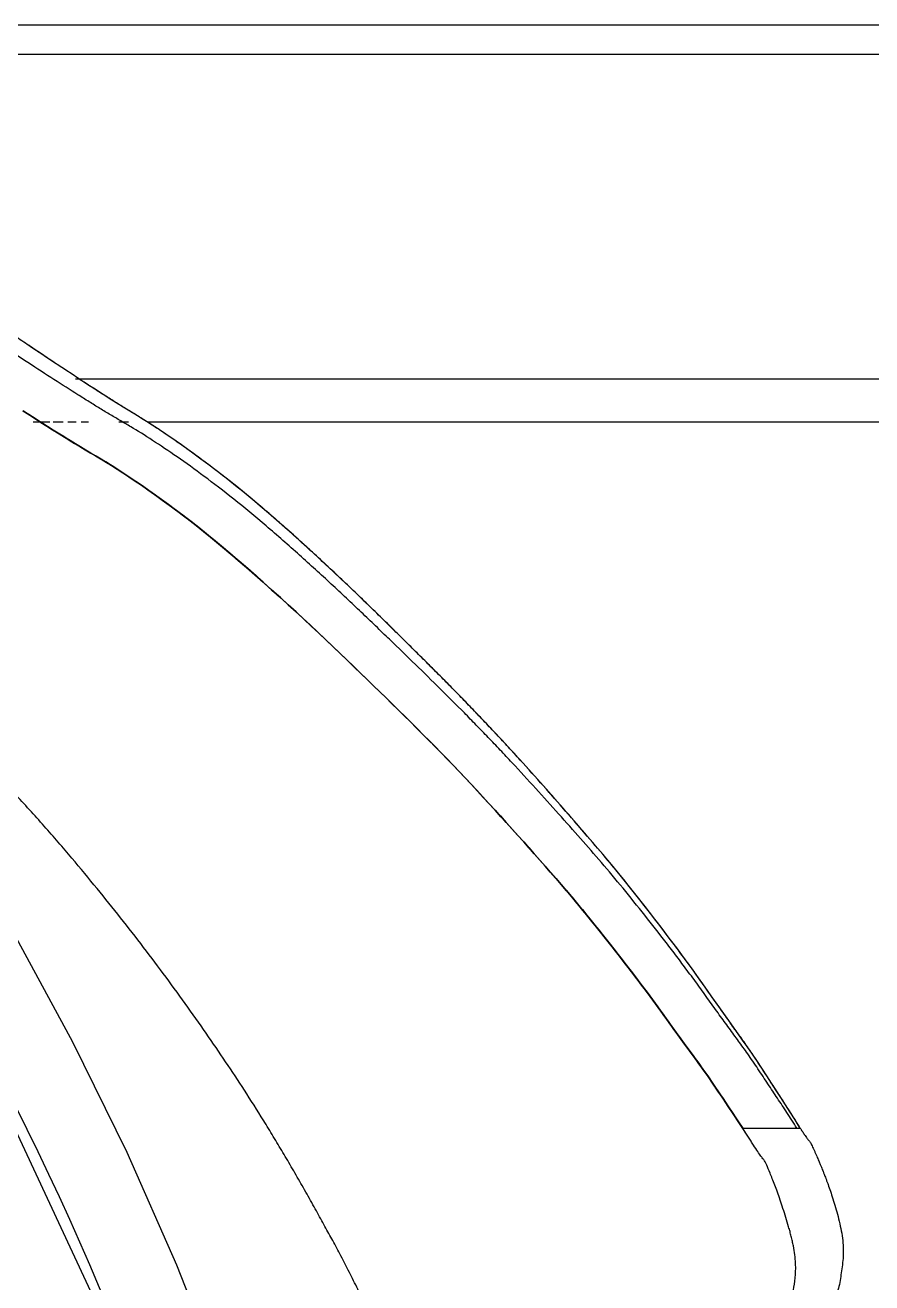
# Model space of a CAD drawing. Header units: metres. Extents: x -22.5 to 67.5, y 0 to 64.7.
# Drawn here: x 25.1251 to 25.2351, y 36.5072 to 36.6706 of the extents above; entities that cross this region are included whole.
import ezdxf

# ---------------------------------------------------------------- set-up
doc = ezdxf.new("R2010")
doc.units = ezdxf.units.M
doc.layers.add('XREF PB NEURO-ONCOLOGIA$0$EQUIPO', color=8, linetype='Continuous')

# ---------------------------------------------------------------- blocks, each defined once
blk = doc.blocks.new('*U744')
for p, q in [((-599.17, 315.54), (-1247.57, 315.54)), ((-599.17, 311.72), (-1234.78, 311.72)), ((-1151.04, 273.51), (-1151.94, 274.11)), ((-1150.16, 272.92), (-1151.04, 273.51)), ((-1149.3, 272.34), (-1150.16, 272.92)), ((-1148.46, 271.78), (-1149.3, 272.34)), ((-1147.64, 271.24), (-1148.46, 271.78)), ((-1146.84, 270.7), (-1147.64, 271.24)), ((-1146.05, 270.18), (-1146.84, 270.7)), ((-1145.28, 269.68), (-1146.05, 270.18)), ((-1144.53, 269.18), (-1145.28, 269.68)), ((-1145.61, 269.58), (-599.17, 269.58)), ((-1143.79, 268.7), (-1144.53, 269.18)), ((-1143.06, 268.23), (-1143.79, 268.7)), ((-1142.35, 267.77), (-1143.06, 268.23)), ((-1141.65, 267.32), (-1142.35, 267.77)), ((-1140.96, 266.88), (-1141.65, 267.32)), ((-1140.28, 266.46), (-1140.96, 266.88)), ((-1139.62, 266.05), (-1140.28, 266.46)), ((-1151.65, 264.94), (-1152.46, 265.45)), ((-1152.46, 265.45), (-1151.65, 264.94)), ((-1151.54, 264.86), (-1152.34, 265.38)), ((-1152.34, 265.38), (-1151.54, 264.86)), ((-1150.86, 264.43), (-1151.65, 264.94)), ((-1151.65, 264.94), (-1150.86, 264.43)), ((-1150.75, 264.36), (-1151.54, 264.86)), ((-1151.54, 264.86), (-1150.75, 264.36)), ((-1138.96, 265.64), (-1139.62, 266.05)), ((-1138.32, 265.25), (-1138.96, 265.64)), ((-1137.68, 264.86), (-1138.32, 265.25)), ((-1137.03, 264.46), (-1137.68, 264.86)), ((-1151.08, 264), (-1148.94, 264)), ((-1150.09, 263.94), (-1150.86, 264.43)), ((-1150.86, 264.43), (-1150.09, 263.94)), ((-1149.98, 263.87), (-1150.75, 264.36)), ((-1150.75, 264.36), (-1149.98, 263.87)), ((-1149.33, 263.45), (-1150.09, 263.94)), ((-1150.09, 263.94), (-1149.33, 263.45)), ((-1149.22, 263.39), (-1149.98, 263.87)), ((-1149.98, 263.87), (-1149.22, 263.39)), ((-1148.58, 262.98), (-1149.33, 263.45)), ((-1149.33, 263.45), (-1148.58, 262.98)), ((-1148.48, 262.92), (-1149.22, 263.39)), ((-1149.22, 263.39), (-1148.48, 262.92)), ((-1148.48, 264), (-1147.19, 264)), ((-1146.6, 264), (-1145.53, 264)), ((-1144.86, 264), (-1143.92, 264)), ((-1139.96, 264), (-1138.7, 264)), ((-1136.36, 264.04), (-1137.03, 264.46)), ((-1135.66, 263.59), (-1136.36, 264.04)), ((-1136.3, 264), (-599.17, 264)), ((-1134.94, 263.12), (-1135.66, 263.59)), ((-1134.19, 262.63), (-1134.94, 263.12)), ((-1147.84, 262.52), (-1148.58, 262.98)), ((-1148.58, 262.98), (-1147.84, 262.52)), ((-1147.74, 262.46), (-1148.48, 262.92)), ((-1148.48, 262.92), (-1147.74, 262.46)), ((-1147.12, 262.08), (-1147.84, 262.52)), ((-1147.84, 262.52), (-1147.12, 262.08)), ((-1147.02, 262.01), (-1147.74, 262.46)), ((-1147.74, 262.46), (-1147.02, 262.01)), ((-1146.41, 261.64), (-1147.12, 262.08)), ((-1147.12, 262.08), (-1146.41, 261.64)), ((-1146.31, 261.58), (-1147.02, 262.01)), ((-1147.02, 262.01), (-1146.31, 261.58)), ((-1145.71, 261.21), (-1146.41, 261.64)), ((-1146.41, 261.64), (-1145.71, 261.21)), ((-1145.62, 261.15), (-1146.31, 261.58)), ((-1146.31, 261.58), (-1145.62, 261.15)), ((-1133.43, 262.11), (-1134.19, 262.63)), ((-1132.65, 261.57), (-1133.43, 262.11)), ((-1131.84, 261), (-1132.65, 261.57)), ((-1145.02, 260.8), (-1145.71, 261.21)), ((-1145.71, 261.21), (-1145.02, 260.8)), ((-1144.93, 260.74), (-1145.62, 261.15)), ((-1145.62, 261.15), (-1144.93, 260.74)), ((-1144.35, 260.39), (-1145.02, 260.8)), ((-1145.02, 260.8), (-1144.35, 260.39)), ((-1144.26, 260.34), (-1144.93, 260.74)), ((-1144.93, 260.74), (-1144.26, 260.34)), ((-1143.68, 260), (-1144.35, 260.39)), ((-1144.35, 260.39), (-1143.68, 260)), ((-1143.59, 259.94), (-1144.26, 260.34)), ((-1144.26, 260.34), (-1143.59, 259.94)), ((-1143.02, 259.61), (-1143.68, 260)), ((-1143.68, 260), (-1143.02, 259.61)), ((-1142.93, 259.55), (-1143.59, 259.94)), ((-1143.59, 259.94), (-1142.93, 259.55)), ((-1131.02, 260.42), (-1131.84, 261)), ((-1130.17, 259.81), (-1131.02, 260.42)), ((-1129.31, 259.17), (-1130.17, 259.81)), ((-1142.35, 259.21), (-1143.02, 259.61)), ((-1143.02, 259.61), (-1142.35, 259.21)), ((-1142.26, 259.15), (-1142.93, 259.55)), ((-1142.93, 259.55), (-1142.26, 259.15)), ((-1141.66, 258.79), (-1142.35, 259.21)), ((-1142.35, 259.21), (-1141.66, 258.79)), ((-1141.56, 258.73), (-1142.26, 259.15)), ((-1142.26, 259.15), (-1141.56, 258.73)), ((-1140.94, 258.34), (-1141.66, 258.79)), ((-1141.66, 258.79), (-1140.94, 258.34)), ((-1140.84, 258.28), (-1141.56, 258.73)), ((-1141.56, 258.73), (-1140.84, 258.28)), ((-1140.2, 257.87), (-1140.94, 258.34)), ((-1140.94, 258.34), (-1140.2, 257.87)), ((-1140.1, 257.8), (-1140.84, 258.28)), ((-1140.84, 258.28), (-1140.1, 257.8)), ((-1128.42, 258.51), (-1129.31, 259.17)), ((-1127.52, 257.83), (-1128.42, 258.51)), ((-1139.44, 257.37), (-1140.2, 257.87)), ((-1140.2, 257.87), (-1139.44, 257.37)), ((-1139.34, 257.31), (-1140.1, 257.8)), ((-1140.1, 257.8), (-1139.34, 257.31)), ((-1138.66, 256.86), (-1139.44, 257.37)), ((-1139.44, 257.37), (-1138.66, 256.86)), ((-1138.55, 256.79), (-1139.34, 257.31)), ((-1139.34, 257.31), (-1138.55, 256.79)), ((-1137.85, 256.32), (-1138.66, 256.86)), ((-1138.66, 256.86), (-1137.85, 256.32)), ((-1137.75, 256.24), (-1138.55, 256.79)), ((-1138.55, 256.79), (-1137.75, 256.24)), ((-1126.59, 257.11), (-1127.52, 257.83)), ((-1125.64, 256.37), (-1126.59, 257.11)), ((-1137.03, 255.76), (-1137.85, 256.32)), ((-1137.85, 256.32), (-1137.03, 255.76)), ((-1136.92, 255.68), (-1137.75, 256.24)), ((-1137.75, 256.24), (-1136.92, 255.68)), ((-1136.19, 255.17), (-1137.03, 255.76)), ((-1137.03, 255.76), (-1136.19, 255.17)), ((-1136.08, 255.09), (-1136.92, 255.68)), ((-1136.92, 255.68), (-1136.08, 255.09)), ((-1135.33, 254.56), (-1136.19, 255.17)), ((-1136.19, 255.17), (-1135.33, 254.56)), ((-1135.21, 254.48), (-1136.08, 255.09)), ((-1136.08, 255.09), (-1135.21, 254.48)), ((-1124.67, 255.59), (-1125.64, 256.37)), ((-1123.67, 254.78), (-1124.67, 255.59)), ((-1134.45, 253.93), (-1135.33, 254.56)), ((-1135.33, 254.56), (-1134.45, 253.93)), ((-1134.33, 253.85), (-1135.21, 254.48)), ((-1135.21, 254.48), (-1134.33, 253.85)), ((-1133.54, 253.27), (-1134.45, 253.93)), ((-1134.45, 253.93), (-1133.54, 253.27)), ((-1133.43, 253.19), (-1134.33, 253.85)), ((-1134.33, 253.85), (-1133.43, 253.19)), ((-1132.62, 252.59), (-1133.54, 253.27)), ((-1133.54, 253.27), (-1132.62, 252.59)), ((-1122.65, 253.94), (-1123.67, 254.78)), ((-1121.61, 253.07), (-1122.65, 253.94)), ((-1132.5, 252.5), (-1133.43, 253.19)), ((-1133.43, 253.19), (-1132.5, 252.5)), ((-1131.68, 251.88), (-1132.62, 252.59)), ((-1132.62, 252.59), (-1131.68, 251.88)), ((-1131.56, 251.78), (-1132.5, 252.5)), ((-1132.5, 252.5), (-1131.56, 251.78)), ((-1130.71, 251.13), (-1131.68, 251.88)), ((-1131.68, 251.88), (-1130.71, 251.13)), ((-1130.59, 251.04), (-1131.56, 251.78)), ((-1131.56, 251.78), (-1130.59, 251.04)), ((-1120.55, 252.16), (-1121.61, 253.07)), ((-1119.48, 251.23), (-1120.55, 252.16)), ((-1129.72, 250.36), (-1130.71, 251.13)), ((-1130.71, 251.13), (-1129.72, 250.36)), ((-1129.6, 250.26), (-1130.59, 251.04)), ((-1130.59, 251.04), (-1129.6, 250.26)), ((-1128.71, 249.55), (-1129.72, 250.36)), ((-1129.72, 250.36), (-1128.71, 249.55)), ((-1128.58, 249.45), (-1129.6, 250.26)), ((-1129.6, 250.26), (-1128.58, 249.45)), ((-1118.4, 250.28), (-1119.48, 251.23)), ((-1117.31, 249.31), (-1118.4, 250.28)), ((-1127.68, 248.71), (-1128.71, 249.55)), ((-1128.71, 249.55), (-1127.68, 248.71)), ((-1127.55, 248.61), (-1128.58, 249.45)), ((-1128.58, 249.45), (-1127.55, 248.61)), ((-1126.62, 247.84), (-1127.68, 248.71)), ((-1127.68, 248.71), (-1126.62, 247.84)), ((-1126.49, 247.73), (-1127.55, 248.61)), ((-1127.55, 248.61), (-1126.49, 247.73)), ((-1116.24, 248.35), (-1117.31, 249.31)), ((-1125.55, 246.94), (-1126.62, 247.84)), ((-1126.62, 247.84), (-1125.55, 246.94)), ((-1125.42, 246.83), (-1126.49, 247.73)), ((-1126.49, 247.73), (-1125.42, 246.83)), ((-1124.47, 246.01), (-1125.55, 246.94)), ((-1125.55, 246.94), (-1124.47, 246.01)), ((-1124.33, 245.9), (-1125.42, 246.83)), ((-1125.42, 246.83), (-1124.33, 245.9)), ((-1115.19, 247.39), (-1116.24, 248.35)), ((-1114.14, 246.43), (-1115.19, 247.39)), ((-1123.38, 245.07), (-1124.47, 246.01)), ((-1124.47, 246.01), (-1123.38, 245.07)), ((-1123.24, 244.95), (-1124.33, 245.9)), ((-1124.33, 245.9), (-1123.24, 244.95)), ((-1113.11, 245.47), (-1114.14, 246.43)), ((-1112.1, 244.53), (-1113.11, 245.47)), ((-1122.3, 244.12), (-1123.38, 245.07)), ((-1123.38, 245.07), (-1122.3, 244.12)), ((-1122.16, 244), (-1123.24, 244.95)), ((-1123.24, 244.95), (-1122.16, 244)), ((-1121.23, 243.17), (-1122.3, 244.12)), ((-1122.3, 244.12), (-1121.23, 243.17)), ((-1121.1, 243.06), (-1122.16, 244)), ((-1122.16, 244), (-1121.1, 243.06)), ((-1111.1, 243.58), (-1112.1, 244.53)), ((-1110.11, 242.65), (-1111.1, 243.58)), ((-1120.17, 242.23), (-1121.23, 243.17)), ((-1121.23, 243.17), (-1120.17, 242.23)), ((-1120.04, 242.11), (-1121.1, 243.06)), ((-1121.1, 243.06), (-1120.04, 242.11)), ((-1119.13, 241.29), (-1120.17, 242.23)), ((-1120.17, 242.23), (-1119.13, 241.29)), ((-1119, 241.17), (-1120.04, 242.11)), ((-1120.04, 242.11), (-1119, 241.17)), ((-1109.13, 241.71), (-1109.88, 242.43)), ((-1118.1, 240.35), (-1119.13, 241.29)), ((-1119.13, 241.29), (-1118.1, 240.35)), ((-1117.98, 240.24), (-1119, 241.17)), ((-1119, 241.17), (-1117.98, 240.24)), ((-1117.09, 239.42), (-1118.1, 240.35)), ((-1118.1, 240.35), (-1117.09, 239.42)), ((-1116.96, 239.31), (-1117.98, 240.24)), ((-1117.98, 240.24), (-1116.96, 239.31)), ((-1108.18, 240.79), (-1109.13, 241.71)), ((-1107.23, 239.88), (-1108.18, 240.79)), ((-1116.09, 238.5), (-1117.09, 239.42)), ((-1117.09, 239.42), (-1116.09, 238.5)), ((-1115.97, 238.39), (-1116.96, 239.31)), ((-1116.96, 239.31), (-1115.97, 238.39)), ((-1106.31, 238.97), (-1107.23, 239.88)), ((-1105.39, 238.08), (-1106.31, 238.97)), ((-1115.1, 237.58), (-1116.09, 238.5)), ((-1116.09, 238.5), (-1115.1, 237.58)), ((-1114.98, 237.47), (-1115.97, 238.39)), ((-1115.97, 238.39), (-1114.98, 237.47)), ((-1114.13, 236.66), (-1115.1, 237.58)), ((-1115.1, 237.58), (-1114.13, 236.66)), ((-1114.01, 236.56), (-1114.98, 237.47)), ((-1114.98, 237.47), (-1114.01, 236.56)), ((-1104.5, 237.2), (-1105.39, 238.08)), ((-1103.62, 236.34), (-1104.5, 237.2)), ((-1113.17, 235.76), (-1114.13, 236.66)), ((-1114.13, 236.66), (-1113.17, 235.76)), ((-1113.06, 235.65), (-1114.01, 236.56)), ((-1114.01, 236.56), (-1113.06, 235.65)), ((-1112.23, 234.86), (-1113.17, 235.76)), ((-1113.17, 235.76), (-1112.23, 234.86)), ((-1112.12, 234.76), (-1113.06, 235.65)), ((-1113.06, 235.65), (-1112.12, 234.76)), ((-1102.76, 235.49), (-1103.62, 236.34)), ((-1101.92, 234.65), (-1102.76, 235.49)), ((-1111.31, 233.98), (-1112.23, 234.86)), ((-1112.23, 234.86), (-1111.31, 233.98)), ((-1111.2, 233.88), (-1112.12, 234.76)), ((-1112.12, 234.76), (-1111.2, 233.88)), ((-1110.4, 233.11), (-1111.31, 233.98)), ((-1111.31, 233.98), (-1110.4, 233.11)), ((-1110.29, 233.01), (-1111.2, 233.88)), ((-1111.2, 233.88), (-1110.29, 233.01)), ((-1101.1, 233.84), (-1101.92, 234.65)), ((-1100.29, 233.04), (-1101.1, 233.84)), ((-1109.51, 232.25), (-1110.4, 233.11)), ((-1110.4, 233.11), (-1109.51, 232.25)), ((-1109.4, 232.15), (-1110.29, 233.01)), ((-1110.29, 233.01), (-1109.4, 232.15)), ((-1108.63, 231.41), (-1109.51, 232.25)), ((-1109.51, 232.25), (-1108.63, 231.41)), ((-1108.53, 231.31), (-1109.4, 232.15)), ((-1109.4, 232.15), (-1108.53, 231.31)), ((-1099.49, 232.24), (-1100.29, 233.04)), ((-1098.7, 231.44), (-1099.49, 232.24)), ((-1107.78, 230.58), (-1108.63, 231.41)), ((-1108.63, 231.41), (-1107.78, 230.58)), ((-1107.68, 230.48), (-1108.53, 231.31)), ((-1108.53, 231.31), (-1107.68, 230.48)), ((-1106.94, 229.77), (-1107.78, 230.58)), ((-1107.78, 230.58), (-1106.94, 229.77)), ((-1106.84, 229.68), (-1107.68, 230.48)), ((-1107.68, 230.48), (-1106.84, 229.68)), ((-1097.91, 230.65), (-1098.7, 231.44)), ((-1097.13, 229.86), (-1097.91, 230.65)), ((-1106.12, 228.97), (-1106.94, 229.77)), ((-1106.94, 229.77), (-1106.12, 228.97)), ((-1106.02, 228.88), (-1106.84, 229.68)), ((-1106.84, 229.68), (-1106.02, 228.88)), ((-1105.3, 228.18), (-1106.12, 228.97)), ((-1106.12, 228.97), (-1105.3, 228.18)), ((-1105.21, 228.09), (-1106.02, 228.88)), ((-1106.02, 228.88), (-1105.21, 228.09)), ((-1096.35, 229.06), (-1097.13, 229.86)), ((-1095.57, 228.27), (-1096.35, 229.06)), ((-1104.5, 227.39), (-1105.3, 228.18)), ((-1105.3, 228.18), (-1104.5, 227.39)), ((-1104.41, 227.3), (-1105.21, 228.09)), ((-1105.21, 228.09), (-1104.41, 227.3)), ((-1103.69, 226.6), (-1104.5, 227.39)), ((-1104.5, 227.39), (-1103.69, 226.6)), ((-1103.6, 226.51), (-1104.41, 227.3)), ((-1104.41, 227.3), (-1103.6, 226.51)), ((-1094.8, 227.47), (-1095.57, 228.27)), ((-1094.03, 226.67), (-1094.8, 227.47)), ((-1102.9, 225.81), (-1103.69, 226.6)), ((-1103.69, 226.6), (-1102.9, 225.81)), ((-1102.81, 225.73), (-1103.6, 226.51)), ((-1103.6, 226.51), (-1102.81, 225.73)), ((-1102.1, 225.02), (-1102.9, 225.81)), ((-1102.9, 225.81), (-1102.1, 225.02)), ((-1102.01, 224.94), (-1102.81, 225.73)), ((-1102.81, 225.73), (-1102.01, 224.94)), ((-1093.26, 225.87), (-1094.03, 226.67)), ((-1092.49, 225.07), (-1093.26, 225.87)), ((-1101.31, 224.23), (-1102.1, 225.02)), ((-1102.1, 225.02), (-1101.31, 224.23)), ((-1101.22, 224.15), (-1102.01, 224.94)), ((-1102.01, 224.94), (-1101.22, 224.15)), ((-1100.52, 223.44), (-1101.31, 224.23)), ((-1101.31, 224.23), (-1100.52, 223.44)), ((-1100.44, 223.35), (-1101.22, 224.15)), ((-1101.22, 224.15), (-1100.44, 223.35)), ((-1091.72, 224.26), (-1092.49, 225.07)), ((-1090.96, 223.45), (-1091.72, 224.26)), ((-1099.74, 222.65), (-1100.52, 223.44)), ((-1100.52, 223.44), (-1099.74, 222.65)), ((-1099.65, 222.56), (-1100.44, 223.35)), ((-1100.44, 223.35), (-1099.65, 222.56)), ((-1098.95, 221.85), (-1099.74, 222.65)), ((-1099.74, 222.65), (-1098.95, 221.85)), ((-1098.87, 221.76), (-1099.65, 222.56)), ((-1099.65, 222.56), (-1098.87, 221.76)), ((-1090.19, 222.63), (-1090.96, 223.45)), ((-1089.43, 221.8), (-1090.19, 222.63)), ((-1098.17, 221.05), (-1098.95, 221.85)), ((-1098.95, 221.85), (-1098.17, 221.05)), ((-1098.09, 220.97), (-1098.87, 221.76)), ((-1098.87, 221.76), (-1098.09, 220.97)), ((-1097.39, 220.25), (-1098.17, 221.05)), ((-1098.17, 221.05), (-1097.39, 220.25)), ((-1097.31, 220.16), (-1098.09, 220.97)), ((-1098.09, 220.97), (-1097.31, 220.16)), ((-1088.66, 220.97), (-1089.43, 221.8)), ((-1087.9, 220.13), (-1088.66, 220.97)), ((-1096.61, 219.44), (-1097.39, 220.25)), ((-1097.39, 220.25), (-1096.61, 219.44)), ((-1096.53, 219.35), (-1097.31, 220.16)), ((-1097.31, 220.16), (-1096.53, 219.35)), ((-1095.83, 218.62), (-1096.61, 219.44)), ((-1096.61, 219.44), (-1095.83, 218.62)), ((-1095.75, 218.53), (-1096.53, 219.35)), ((-1096.53, 219.35), (-1095.75, 218.53)), ((-1087.14, 219.29), (-1087.9, 220.13)), ((-1086.38, 218.44), (-1087.14, 219.29)), ((-1095.06, 217.8), (-1095.83, 218.62)), ((-1095.83, 218.62), (-1095.06, 217.8)), ((-1094.97, 217.71), (-1095.75, 218.53)), ((-1095.75, 218.53), (-1094.97, 217.71)), ((-1094.28, 216.97), (-1095.06, 217.8)), ((-1095.06, 217.8), (-1094.28, 216.97)), ((-1094.19, 216.88), (-1094.97, 217.71)), ((-1094.97, 217.71), (-1094.19, 216.88)), ((-1085.62, 217.6), (-1086.38, 218.44)), ((-1084.88, 216.76), (-1085.62, 217.6)), ((-1093.5, 216.14), (-1094.28, 216.97)), ((-1094.28, 216.97), (-1093.5, 216.14)), ((-1093.42, 216.05), (-1094.19, 216.88)), ((-1094.19, 216.88), (-1093.42, 216.05)), ((-1092.72, 215.3), (-1093.5, 216.14)), ((-1093.5, 216.14), (-1092.72, 215.3)), ((-1092.64, 215.21), (-1093.42, 216.05)), ((-1093.42, 216.05), (-1092.64, 215.21)), ((-1084.14, 215.93), (-1084.88, 216.76)), ((-1083.4, 215.09), (-1084.14, 215.93)), ((-1091.95, 214.46), (-1092.72, 215.3)), ((-1092.72, 215.3), (-1091.95, 214.46)), ((-1091.87, 214.38), (-1092.64, 215.21)), ((-1092.64, 215.21), (-1091.87, 214.38)), ((-1091.19, 213.63), (-1091.95, 214.46)), ((-1091.95, 214.46), (-1091.19, 213.63)), ((-1091.11, 213.54), (-1091.87, 214.38)), ((-1091.87, 214.38), (-1091.11, 213.54)), ((-1082.68, 214.27), (-1083.4, 215.09)), ((-1081.96, 213.44), (-1082.68, 214.27)), ((-1090.43, 212.8), (-1091.19, 213.63)), ((-1091.19, 213.63), (-1090.43, 212.8)), ((-1090.35, 212.71), (-1091.11, 213.54)), ((-1091.11, 213.54), (-1090.35, 212.71)), ((-1089.68, 211.97), (-1090.43, 212.8)), ((-1090.43, 212.8), (-1089.68, 211.97)), ((-1089.6, 211.88), (-1090.35, 212.71)), ((-1090.35, 212.71), (-1089.6, 211.88)), ((-1081.24, 212.62), (-1081.96, 213.44)), ((-1080.54, 211.81), (-1081.24, 212.62)), ((-1088.94, 211.14), (-1089.68, 211.97)), ((-1089.68, 211.97), (-1088.94, 211.14)), ((-1088.86, 211.06), (-1089.6, 211.88)), ((-1089.6, 211.88), (-1088.86, 211.06)), ((-1088.2, 210.32), (-1088.94, 211.14)), ((-1088.94, 211.14), (-1088.2, 210.32)), ((-1088.12, 210.24), (-1088.86, 211.06)), ((-1088.86, 211.06), (-1088.12, 210.24)), ((-1079.84, 211), (-1080.54, 211.81)), ((-1079.15, 210.2), (-1079.84, 211)), ((-1087.47, 209.51), (-1088.2, 210.32)), ((-1088.2, 210.32), (-1087.47, 209.51)), ((-1087.4, 209.43), (-1088.12, 210.24)), ((-1088.12, 210.24), (-1087.4, 209.43)), ((-1086.75, 208.7), (-1087.47, 209.51)), ((-1087.47, 209.51), (-1086.75, 208.7)), ((-1086.67, 208.62), (-1087.4, 209.43)), ((-1087.4, 209.43), (-1086.67, 208.62)), ((-1078.47, 209.41), (-1079.15, 210.2)), ((-1077.8, 208.63), (-1078.47, 209.41)), ((-1086.03, 207.89), (-1086.75, 208.7)), ((-1086.75, 208.7), (-1086.03, 207.89)), ((-1085.96, 207.81), (-1086.67, 208.62)), ((-1086.67, 208.62), (-1085.96, 207.81)), ((-1085.33, 207.09), (-1086.03, 207.89)), ((-1086.03, 207.89), (-1085.33, 207.09)), ((-1085.26, 207.01), (-1085.96, 207.81)), ((-1085.96, 207.81), (-1085.26, 207.01)), ((-1077.13, 207.84), (-1077.8, 208.63)), ((-1076.46, 207.04), (-1077.13, 207.84)), ((-1084.63, 206.3), (-1085.33, 207.09)), ((-1085.33, 207.09), (-1084.63, 206.3)), ((-1084.56, 206.23), (-1085.26, 207.01)), ((-1085.26, 207.01), (-1084.56, 206.23)), ((-1083.94, 205.52), (-1084.63, 206.3)), ((-1084.63, 206.3), (-1083.94, 205.52)), ((-1083.87, 205.44), (-1084.56, 206.23)), ((-1084.56, 206.23), (-1083.87, 205.44)), ((-1075.78, 206.23), (-1076.46, 207.04)), ((-1075.09, 205.39), (-1075.78, 206.23)), ((-1083.26, 204.74), (-1083.94, 205.52)), ((-1083.94, 205.52), (-1083.26, 204.74)), ((-1083.19, 204.67), (-1083.87, 205.44)), ((-1083.87, 205.44), (-1083.19, 204.67)), ((-1082.57, 203.96), (-1083.26, 204.74)), ((-1083.26, 204.74), (-1082.57, 203.96)), ((-1082.51, 203.88), (-1083.19, 204.67)), ((-1083.19, 204.67), (-1082.51, 203.88)), ((-1074.4, 204.53), (-1075.09, 205.39)), ((-1073.71, 203.66), (-1074.4, 204.53)), ((-1081.88, 203.15), (-1082.57, 203.96)), ((-1082.57, 203.96), (-1081.88, 203.15)), ((-1081.82, 203.07), (-1082.51, 203.88)), ((-1082.51, 203.88), (-1081.82, 203.07)), ((-1081.19, 202.33), (-1081.88, 203.15)), ((-1081.88, 203.15), (-1081.19, 202.33)), ((-1081.12, 202.24), (-1081.82, 203.07)), ((-1081.82, 203.07), (-1081.12, 202.24)), ((-1073.01, 202.79), (-1073.71, 203.66)), ((-1072.31, 201.91), (-1073.01, 202.79)), ((-1080.48, 201.48), (-1081.19, 202.33)), ((-1081.19, 202.33), (-1080.48, 201.48)), ((-1080.41, 201.4), (-1081.12, 202.24)), ((-1081.12, 202.24), (-1080.41, 201.4)), ((-1079.77, 200.63), (-1080.48, 201.48)), ((-1080.48, 201.48), (-1079.77, 200.63)), ((-1079.71, 200.54), (-1080.41, 201.4)), ((-1080.41, 201.4), (-1079.71, 200.54)), ((-1071.62, 201.02), (-1072.31, 201.91)), ((-1070.93, 200.13), (-1071.62, 201.02)), ((-1079.06, 199.76), (-1079.77, 200.63)), ((-1079.77, 200.63), (-1079.06, 199.76)), ((-1079, 199.67), (-1079.71, 200.54)), ((-1079.71, 200.54), (-1079, 199.67)), ((-1078.36, 198.88), (-1079.06, 199.76)), ((-1079.06, 199.76), (-1078.36, 198.88)), ((-1078.29, 198.8), (-1079, 199.67)), ((-1079, 199.67), (-1078.29, 198.8)), ((-1070.24, 199.23), (-1070.93, 200.13)), ((-1077.65, 198), (-1078.36, 198.88)), ((-1078.36, 198.88), (-1077.65, 198)), ((-1077.58, 197.92), (-1078.29, 198.8)), ((-1078.29, 198.8), (-1077.58, 197.92)), ((-1076.94, 197.11), (-1077.65, 198)), ((-1077.65, 198), (-1076.94, 197.11)), ((-1076.88, 197.03), (-1077.58, 197.92)), ((-1077.58, 197.92), (-1076.88, 197.03)), ((-1069.56, 198.34), (-1070.24, 199.23)), ((-1068.88, 197.45), (-1069.56, 198.34)), ((-1145.95, 183.43), (-1153.57, 197.5)), ((-1076.24, 196.22), (-1076.94, 197.11)), ((-1076.94, 197.11), (-1076.24, 196.22)), ((-1076.18, 196.14), (-1076.88, 197.03)), ((-1076.88, 197.03), (-1076.18, 196.14)), ((-1075.54, 195.33), (-1076.24, 196.22)), ((-1076.24, 196.22), (-1075.54, 195.33)), ((-1075.48, 195.25), (-1076.18, 196.14)), ((-1076.18, 196.14), (-1075.48, 195.25)), ((-1068.2, 196.55), (-1068.88, 197.45)), ((-1067.53, 195.65), (-1068.2, 196.55)), ((-1135.39, 133.39), (-1164.12, 195)), ((-1074.85, 194.44), (-1075.54, 195.33)), ((-1075.54, 195.33), (-1074.85, 194.44)), ((-1074.78, 194.36), (-1075.48, 195.25)), ((-1075.48, 195.25), (-1074.78, 194.36)), ((-1074.16, 193.55), (-1074.85, 194.44)), ((-1074.85, 194.44), (-1074.16, 193.55)), ((-1066.85, 194.74), (-1067.53, 195.65)), ((-1066.17, 193.82), (-1066.85, 194.74)), ((-1074.09, 193.47), (-1074.78, 194.36)), ((-1074.78, 194.36), (-1074.09, 193.47)), ((-1073.46, 192.65), (-1074.16, 193.55)), ((-1074.16, 193.55), (-1073.46, 192.65)), ((-1073.4, 192.57), (-1074.09, 193.47)), ((-1074.09, 193.47), (-1073.4, 192.57)), ((-1065.49, 192.89), (-1066.17, 193.82)), ((-1064.81, 191.94), (-1065.49, 192.89)), ((-1072.77, 191.74), (-1073.46, 192.65)), ((-1073.46, 192.65), (-1072.77, 191.74)), ((-1072.71, 191.66), (-1073.4, 192.57)), ((-1073.4, 192.57), (-1072.71, 191.66)), ((-1072.08, 190.83), (-1072.77, 191.74)), ((-1072.77, 191.74), (-1072.08, 190.83)), ((-1072.02, 190.74), (-1072.71, 191.66)), ((-1072.71, 191.66), (-1072.02, 190.74)), ((-1064.12, 190.98), (-1064.81, 191.94)), ((-1071.38, 189.9), (-1072.08, 190.83)), ((-1072.08, 190.83), (-1071.38, 189.9)), ((-1071.32, 189.81), (-1072.02, 190.74)), ((-1072.02, 190.74), (-1071.32, 189.81)), ((-1070.68, 188.95), (-1071.38, 189.9)), ((-1071.38, 189.9), (-1070.68, 188.95)), ((-1070.62, 188.86), (-1071.32, 189.81)), ((-1071.32, 189.81), (-1070.62, 188.86)), ((-1063.42, 190), (-1064.12, 190.98)), ((-1062.73, 189.01), (-1063.42, 190)), ((-1069.98, 187.99), (-1070.68, 188.95)), ((-1070.68, 188.95), (-1069.98, 187.99)), ((-1069.92, 187.9), (-1070.62, 188.86)), ((-1070.62, 188.86), (-1069.92, 187.9)), ((-1069.27, 187.01), (-1069.98, 187.99)), ((-1069.98, 187.99), (-1069.27, 187.01)), ((-1062.06, 188.05), (-1062.73, 189.01)), ((-1061.41, 187.12), (-1062.06, 188.05)), ((-1069.21, 186.92), (-1069.92, 187.9)), ((-1069.92, 187.9), (-1069.21, 186.92)), ((-1068.56, 186.02), (-1069.27, 187.01)), ((-1069.27, 187.01), (-1068.56, 186.02)), ((-1068.5, 185.94), (-1069.21, 186.92)), ((-1069.21, 186.92), (-1068.5, 185.94)), ((-1060.77, 186.22), (-1061.41, 187.12)), ((-1067.88, 185.07), (-1068.56, 186.02)), ((-1068.56, 186.02), (-1067.88, 185.07)), ((-1067.82, 184.99), (-1068.5, 185.94)), ((-1068.5, 185.94), (-1067.82, 184.99)), ((-1067.21, 184.15), (-1067.88, 185.07)), ((-1067.88, 185.07), (-1067.21, 184.15)), ((-1067.15, 184.07), (-1067.82, 184.99)), ((-1067.82, 184.99), (-1067.15, 184.07)), ((-1060.15, 185.35), (-1060.77, 186.22)), ((-1059.55, 184.51), (-1060.15, 185.35)), ((-1138.9, 169.07), (-1145.95, 183.43)), ((-1066.56, 183.25), (-1067.21, 184.15)), ((-1067.21, 184.15), (-1066.56, 183.25)), ((-1066.51, 183.17), (-1067.15, 184.07)), ((-1067.15, 184.07), (-1066.51, 183.17)), ((-1065.93, 182.38), (-1066.56, 183.25)), ((-1066.56, 183.25), (-1065.93, 182.38)), ((-1065.88, 182.31), (-1066.51, 183.17)), ((-1066.51, 183.17), (-1065.88, 182.31)), ((-1058.97, 183.69), (-1059.55, 184.51)), ((-1058.38, 182.87), (-1058.97, 183.69)), ((-1065.32, 181.55), (-1065.93, 182.38)), ((-1065.93, 182.38), (-1065.32, 181.55)), ((-1065.27, 181.48), (-1065.88, 182.31)), ((-1065.88, 182.31), (-1065.27, 181.48)), ((-1064.72, 180.74), (-1065.32, 181.55)), ((-1065.32, 181.55), (-1064.72, 180.74)), ((-1064.67, 180.67), (-1065.27, 181.48)), ((-1065.27, 181.48), (-1064.67, 180.67)), ((-1057.78, 182), (-1058.38, 182.87)), ((-1057.14, 181.04), (-1057.78, 182)), ((-1064.12, 179.92), (-1064.72, 180.74)), ((-1064.72, 180.74), (-1064.12, 179.92)), ((-1064.07, 179.84), (-1064.67, 180.67)), ((-1064.67, 180.67), (-1064.07, 179.84)), ((-1063.49, 179.03), (-1064.12, 179.92)), ((-1064.12, 179.92), (-1063.49, 179.03)), ((-1063.44, 178.95), (-1064.07, 179.84)), ((-1064.07, 179.84), (-1063.44, 178.95)), ((-1056.48, 180.04), (-1057.14, 181.04)), ((-1055.84, 179.04), (-1056.48, 180.04)), ((-1062.83, 178.06), (-1063.49, 179.03)), ((-1063.49, 179.03), (-1062.83, 178.06)), ((-1062.78, 177.97), (-1063.44, 178.95)), ((-1063.44, 178.95), (-1062.78, 177.97)), ((-1055.21, 178.08), (-1055.84, 179.04)), ((-1062.17, 177.06), (-1062.83, 178.06)), ((-1062.83, 178.06), (-1062.17, 177.06)), ((-1062.11, 176.98), (-1062.78, 177.97)), ((-1062.78, 177.97), (-1062.11, 176.98)), ((-1061.51, 176.08), (-1062.17, 177.06)), ((-1062.17, 177.06), (-1061.51, 176.08)), ((-1061.46, 176), (-1062.11, 176.98)), ((-1062.11, 176.98), (-1061.46, 176)), ((-1054.6, 177.14), (-1055.21, 178.08)), ((-1054, 176.21), (-1054.6, 177.14)), ((-1060.88, 175.13), (-1061.51, 176.08)), ((-1061.51, 176.08), (-1060.88, 175.13)), ((-1060.83, 175.05), (-1061.46, 176)), ((-1061.46, 176), (-1060.83, 175.05)), ((-1060.25, 174.19), (-1060.88, 175.13)), ((-1060.88, 175.13), (-1060.25, 174.19)), ((-1060.2, 174.12), (-1060.83, 175.05)), ((-1060.83, 175.05), (-1060.2, 174.12)), ((-1053.39, 175.29), (-1054, 176.21)), ((-1052.78, 174.33), (-1053.39, 175.29)), ((-1059.63, 173.26), (-1060.25, 174.19)), ((-1060.25, 174.19), (-1059.63, 173.26)), ((-1059.59, 173.19), (-1060.2, 174.12)), ((-1060.2, 174.12), (-1059.59, 173.19)), ((-1059.01, 172.32), (-1059.63, 173.26)), ((-1059.63, 173.26), (-1059.01, 172.32)), ((-1052.16, 173.33), (-1052.78, 174.33)), ((-1051.52, 172.3), (-1052.16, 173.33)), ((-1058.96, 172.25), (-1059.59, 173.19)), ((-1059.59, 173.19), (-1058.96, 172.25)), ((-1058.38, 171.34), (-1059.01, 172.32)), ((-1058.96, 172.25), (-1058.11, 172.25)), ((-1058.67, 172.25), (-1051.92, 172.25)), ((-1052.48, 172.25), (-1051.49, 172.25)), ((-1132.43, 154.44), (-1138.9, 169.07)), ((-1126.55, 139.56), (-1132.43, 154.44))]:
    blk.add_line(p, q)
blk.add_ellipse((-1501.84, 0), major_axis=(0, 390), ratio=0.999962, start_param=4.18879, end_param=5.235988)
for points, knots in [([(-1067.53, 194.55), (-1067.99, 195.16), (-1069.36, 196.95), (-1071.66, 199.9), (-1074.5, 203.44), (-1077.31, 206.8), (-1080.89, 210.87), (-1084.8, 215.26), (-1088.38, 219.16), (-1090.19, 221.1), (-1091.22, 222.19), (-1092, 223), (-1092.77, 223.8), (-1093.81, 224.87), (-1095.62, 226.72), (-1098.24, 229.34), (-1101.43, 232.46), (-1104.22, 235.16), (-1106.62, 237.48), (-1108.48, 239.26), (-1110.4, 241.08), (-1113.04, 243.55), (-1116.47, 246.67), (-1120.87, 250.54), (-1126.52, 255.22), (-1131.38, 258.78), (-1135.64, 261.65), (-1138.01, 263.13), (-1139.51, 264), (-1140.38, 264.52), (-1141.05, 264.91), (-1141.73, 265.32), (-1142.42, 265.74), (-1143.12, 266.17), (-1144.07, 266.76), (-1145.78, 267.83), (-1148.36, 269.48), (-1151.71, 271.65), (-1155.42, 274.09), (-1159.36, 276.63), (-1163.24, 278.99), (-1167.02, 281.16), (-1170.51, 283), (-1173.72, 284.56), (-1177.12, 286.22), (-1180.66, 287.94), (-1183.73, 289.42), (-1186.27, 290.62), (-1188.22, 291.54), (-1190.21, 292.48), (-1192.2, 293.39), (-1194.17, 294.28), (-1196.77, 295.43), (-1200, 296.8), (-1203.2, 298.12), (-1205.73, 299.13), (-1207.31, 299.74), (-1208.57, 300.23), (-1209.51, 300.59), (-1210.46, 300.95), (-1211.73, 301.42), (-1213.96, 302.25), (-1218.49, 303.9), (-1225.22, 306.22), (-1232, 308.29), (-1236.67, 309.58), (-1239.37, 310.3), (-1241.06, 310.74), (-1242.42, 311.08), (-1243.44, 311.34), (-1244.46, 311.59), (-1245.49, 311.84), (-1246.18, 312), (-1246.52, 312.09)], [0.1057269, 0.1057269, 0.1057269, 0.1057269, 0.1145374, 0.1321586, 0.1497797, 0.1674009, 0.185022, 0.2202643, 0.2378855, 0.246696, 0.2511013, 0.2555066, 0.2599119, 0.2643172, 0.2731278, 0.2907489, 0.30837, 0.3259912, 0.3348018, 0.3436123, 0.3524229, 0.3612335, 0.3788546, 0.3964758, 0.4140969, 0.4493392, 0.4669604, 0.4845815, 0.4933921, 0.4977974, 0.5022026, 0.5066079, 0.5110132, 0.5154185, 0.5198238, 0.5286344, 0.5462555, 0.5638767, 0.5814978, 0.5991189, 0.6167401, 0.6343612, 0.6519824, 0.6696035, 0.6872247, 0.7048458, 0.722467, 0.7312775, 0.7400881, 0.7488987, 0.7577093, 0.7665198, 0.7753304, 0.7929515, 0.8105727, 0.8193833, 0.8281938, 0.8325991, 0.8370044, 0.8414097, 0.845815, 0.8546256, 0.8722467, 0.907489, 0.9427313, 0.9603524, 0.969163, 0.9779736, 0.9823789, 0.9867841, 0.9911894, 0.9955947, 1, 1, 1, 1]), ([(-1051.49, 172.25), (-1051.69, 172.57), (-1052.12, 173.28), (-1052.75, 174.28), (-1053.36, 175.23), (-1053.96, 176.16), (-1054.56, 177.08), (-1055.17, 178.02), (-1055.79, 178.98), (-1056.44, 179.97), (-1057.1, 180.98), (-1057.75, 181.96), (-1058.35, 182.83), (-1058.93, 183.65), (-1059.51, 184.45), (-1060.31, 185.57), (-1061.36, 187.05), (-1062.68, 188.93), (-1063.85, 190.6), (-1064.77, 191.89), (-1065.45, 192.83), (-1066.13, 193.77), (-1067.03, 194.99), (-1068.61, 197.1), (-1070.87, 200.07), (-1073.66, 203.63), (-1076.44, 207.05), (-1079.08, 210.12), (-1081.89, 213.38), (-1084.81, 216.69), (-1087.33, 219.51), (-1089.12, 221.47), (-1090.14, 222.57), (-1090.9, 223.39), (-1091.67, 224.2), (-1092.44, 225.01), (-1093.2, 225.82), (-1093.97, 226.62), (-1094.74, 227.41), (-1095.51, 228.21), (-1096.29, 229.01), (-1097.07, 229.8), (-1097.85, 230.59), (-1098.64, 231.39), (-1099.44, 232.18), (-1100.23, 232.98), (-1101.04, 233.78), (-1102.13, 234.86), (-1103.55, 236.26), (-1105.32, 238.01), (-1107.15, 239.8), (-1109.05, 241.64), (-1111.01, 243.51), (-1113.03, 245.4), (-1115.78, 247.94), (-1119.41, 251.21), (-1123.66, 254.82), (-1126.86, 257.34), (-1129.25, 259.14), (-1130.68, 260.18), (-1131.78, 260.96), (-1132.59, 261.53), (-1133.37, 262.07), (-1134.39, 262.76), (-1135.62, 263.57), (-1136.99, 264.44), (-1138.05, 265.09), (-1138.91, 265.61), (-1139.56, 266.01), (-1140.22, 266.42), (-1140.9, 266.85), (-1141.59, 267.28), (-1142.52, 267.88), (-1144.2, 268.96), (-1146.73, 270.62), (-1149.48, 272.46), (-1151.55, 273.85), (-1152.78, 274.67), (-1154.04, 275.52), (-1155.65, 276.6), (-1157.6, 277.87), (-1159.54, 279.11), (-1161.47, 280.31), (-1164.01, 281.84), (-1168.31, 284.31), (-1172.49, 286.39), (-1177.09, 288.72), (-1180.07, 290.2), (-1182.53, 291.43), (-1185.05, 292.66), (-1187.67, 293.94), (-1189.99, 295.05), (-1191.3, 295.67), (-1192.29, 296.13), (-1193.27, 296.57), (-1194.56, 297.17), (-1196.83, 298.18), (-1201.32, 300.14), (-1207.6, 302.72), (-1213.94, 305.16), (-1219.24, 307.11), (-1222.62, 308.3), (-1225.34, 309.22), (-1226.7, 309.66), (-1227.38, 309.88)], [0, 0, 0, 0, 0.0043668, 0.0087336, 0.0131004, 0.0174672, 0.0218341, 0.0262009, 0.0305677, 0.0349345, 0.0393013, 0.0436681, 0.0480349, 0.0524017, 0.0567686, 0.0611354, 0.069869, 0.0786026, 0.0873362, 0.0917031, 0.0960699, 0.1004367, 0.1048035, 0.1135371, 0.1310044, 0.1484716, 0.1659389, 0.1834061, 0.2008734, 0.2183406, 0.2358079, 0.2445415, 0.2489083, 0.2532751, 0.2576419, 0.2620087, 0.2663755, 0.2707424, 0.2751092, 0.279476, 0.2838428, 0.2882096, 0.2925764, 0.2969432, 0.30131, 0.3056769, 0.3100437, 0.3144105, 0.3231441, 0.3318777, 0.3406114, 0.349345, 0.3580786, 0.3668122, 0.3755459, 0.3930131, 0.4104803, 0.4279476, 0.4366812, 0.4454148, 0.4497817, 0.4541485, 0.4585153, 0.4628821, 0.4716157, 0.4803493, 0.489083, 0.4934498, 0.4978166, 0.5021834, 0.5065502, 0.510917, 0.5152838, 0.5240175, 0.5414847, 0.558952, 0.5676856, 0.5720524, 0.5764192, 0.5851528, 0.5938865, 0.6026201, 0.6113537, 0.6200873, 0.6375546, 0.6724891, 0.6899563, 0.7074236, 0.7161572, 0.7248908, 0.7423581, 0.7510917, 0.7554585, 0.7598253, 0.7641921, 0.768559, 0.7772926, 0.7947598, 0.8296943, 0.8646288, 0.8820961, 0.8995633, 0.9082969, 0.9170306, 0.9170306, 0.9170306, 0.9170306]), ([(-1099.15, 108.95), (-1099.17, 109.31), (-1099.2, 109.84), (-1099.24, 110.51), (-1099.27, 111), (-1099.31, 111.49), (-1099.34, 111.99), (-1099.38, 112.55), (-1099.41, 113.06), (-1099.44, 113.6), (-1099.48, 114.52), (-1099.56, 116.47), (-1099.82, 119.81), (-1100.16, 123.05), (-1100.73, 126.89), (-1101.56, 131.04), (-1102.54, 135.13), (-1103.63, 138.77), (-1104.65, 141.73), (-1105.74, 144.66), (-1106.4, 146.19), (-1106.69, 146.83), (-1106.77, 146.97), (-1106.86, 147.13), (-1106.98, 147.36), (-1107.1, 147.61), (-1107.29, 147.98), (-1107.62, 148.66), (-1108.09, 149.62), (-1108.84, 151.14), (-1109.77, 152.99), (-1110.85, 155.11), (-1111.96, 157.22), (-1112.93, 158.97), (-1113.84, 160.62), (-1114.61, 162.02), (-1115.22, 163.11), (-1115.85, 164.22), (-1116.69, 165.7), (-1117.74, 167.51), (-1118.77, 169.27), (-1119.6, 170.65), (-1120.43, 172.03), (-1121.89, 174.4), (-1123.99, 177.7), (-1126.38, 181.29), (-1128.94, 185.04), (-1131.68, 188.91), (-1134.56, 192.84), (-1137.49, 196.7), (-1140.49, 200.52), (-1143.55, 204.31), (-1146.9, 208.33), (-1150.57, 212.53), (-1154.52, 216.82), (-1158.71, 221.13), (-1162.55, 224.82), (-1166.06, 228.07), (-1169.27, 230.95), (-1172.02, 233.35), (-1174.98, 235.96), (-1178.12, 238.71), (-1181.51, 241.63), (-1185.27, 244.78), (-1189.05, 247.77), (-1192.74, 250.53), (-1196.11, 252.92), (-1199.47, 255.23), (-1203.13, 257.69), (-1207.01, 260.24), (-1211.17, 262.89), (-1215.41, 265.48), (-1220.96, 268.77), (-1226.42, 271.83), (-1231.86, 274.72), (-1235.34, 276.5), (-1238.11, 277.86), (-1239.46, 278.51), (-1240.1, 278.81)], [0, 0, 0, 0, 0.0034014, 0.005102, 0.0068027, 0.0085034, 0.0102041, 0.0119048, 0.0136054, 0.0144558, 0.0153061, 0.0170068, 0.0178571, 0.0187075, 0.0195578, 0.0204082, 0.0212585, 0.0221088, 0.0229592, 0.0238095, 0.0255102, 0.0263605, 0.0272109, 0.0289116, 0.0297619, 0.0306122, 0.0323129, 0.0340136, 0.037415, 0.0408163, 0.047619, 0.0544218, 0.0612245, 0.0680272, 0.0748299, 0.0782313, 0.0816327, 0.085034, 0.0884354, 0.0952381, 0.1020408, 0.1054422, 0.1088435, 0.1156463, 0.1292517, 0.1428571, 0.1564626, 0.170068, 0.1836735, 0.1972789, 0.2108844, 0.2244898, 0.2380952, 0.2517007, 0.2653061, 0.2789116, 0.292517, 0.3061224, 0.3197279, 0.3333333, 0.3469388, 0.3605442, 0.3741497, 0.3877551, 0.4013605, 0.414966, 0.4285714, 0.4421769, 0.4557823, 0.4693878, 0.4829932, 0.4965986, 0.5102041, 0.537415, 0.5510204, 0.5646259, 0.5714286, 0.5775297, 0.5775297, 0.5775297, 0.5775297]), ([(-1051.92, 172.25), (-1052.13, 172.58), (-1052.57, 173.28), (-1053.21, 174.27), (-1053.83, 175.21), (-1054.44, 176.13), (-1055.05, 177.05), (-1055.67, 177.99), (-1056.31, 178.95), (-1056.97, 179.94), (-1057.64, 180.95), (-1058.3, 181.9), (-1058.91, 182.75), (-1059.5, 183.56), (-1060.09, 184.37), (-1060.71, 185.21), (-1061.34, 186.08), (-1061.99, 186.98), (-1062.65, 187.9), (-1063.34, 188.86), (-1064.05, 189.85), (-1064.99, 191.15), (-1066.15, 192.73), (-1067.07, 193.95), (-1067.53, 194.55)], [0, 0, 0, 0, 0.0044053, 0.0088106, 0.0132159, 0.0176211, 0.0220264, 0.0264317, 0.030837, 0.0352423, 0.0396476, 0.0440529, 0.0484581, 0.0528634, 0.0572687, 0.061674, 0.0660793, 0.0704846, 0.0748899, 0.0792952, 0.0837004, 0.0881057, 0.0969163, 0.1057246, 0.1057246, 0.1057246, 0.1057246]), ([(-1099.15, 108.95), (-1096.97, 110.15), (-1094.26, 111.24), (-1091.32, 112.36), (-1090.26, 112.79), (-1089.46, 113.13), (-1088.67, 113.47), (-1087.89, 113.88), (-1087.12, 114.47), (-1086.35, 115.31), (-1085.61, 116.32), (-1084.66, 117.7), (-1083.5, 119.3), (-1082.11, 120.64), (-1080.7, 121.35), (-1079.25, 121.64), (-1078.03, 121.76), (-1077.06, 121.93), (-1076.34, 122.13), (-1075.74, 122.41), (-1075.33, 122.68), (-1075.09, 122.86), (-1074.92, 123.01), (-1074.75, 123.17), (-1074.52, 123.37), (-1074.11, 123.74), (-1073.54, 124.26), (-1072.85, 124.88), (-1071.93, 125.71), (-1070.78, 126.75), (-1068.94, 128.42), (-1067.06, 130.13), (-1065.35, 131.73), (-1064.34, 132.69), (-1063.58, 133.43), (-1062.81, 134.19), (-1061.75, 135.19), (-1060.42, 136.44), (-1058.95, 137.93), (-1057.75, 139.38), (-1057.09, 140.55), (-1056.76, 141.47), (-1056.57, 142.16), (-1056.38, 142.87), (-1056.18, 143.6), (-1055.97, 144.24), (-1055.79, 144.7), (-1055.68, 144.97), (-1055.59, 145.18), (-1055.49, 145.39), (-1055.36, 145.66), (-1055.11, 146.11), (-1054.7, 146.73), (-1054.2, 147.43), (-1053.57, 148.3), (-1052.93, 149.31), (-1052.48, 150.53), (-1052.23, 151.92), (-1052.03, 153.66), (-1052.11, 155.39), (-1052.33, 156.74), (-1052.5, 157.55), (-1052.65, 158.18), (-1052.81, 158.8), (-1053.05, 159.63), (-1053.35, 160.65), (-1053.73, 161.82), (-1054.22, 163.29), (-1054.82, 164.93), (-1055.42, 166.46), (-1055.87, 167.51), (-1056.14, 168.06), (-1056.22, 168.13), (-1056.33, 168.27), (-1056.49, 168.46), (-1056.73, 168.8), (-1057.11, 169.35), (-1057.6, 170.12), (-1058.04, 170.81), (-1058.26, 171.17), (-1058.38, 171.34)], [0, 0, 0, 0, 0.071429, 0.089286, 0.098214, 0.107143, 0.116071, 0.125, 0.133929, 0.142857, 0.151786, 0.160714, 0.178571, 0.196429, 0.214286, 0.232143, 0.25, 0.258929, 0.267857, 0.276786, 0.28125, 0.283482, 0.285714, 0.287946, 0.290179, 0.294643, 0.303571, 0.3125, 0.321429, 0.339286, 0.357143, 0.392857, 0.410714, 0.419643, 0.428571, 0.4375, 0.446429, 0.464286, 0.482143, 0.5, 0.517857, 0.526786, 0.535714, 0.544643, 0.553571, 0.5625, 0.566964, 0.569196, 0.571429, 0.573661, 0.575893, 0.580357, 0.589286, 0.598214, 0.607143, 0.625, 0.642857, 0.660714, 0.678571, 0.696429, 0.705357, 0.709821, 0.714286, 0.71875, 0.723214, 0.732143, 0.741071, 0.75, 0.767857, 0.785714, 0.803571, 0.821429, 0.839286, 0.857143, 0.875, 0.892857, 0.928571, 0.964286, 0.982143, 1, 1, 1, 1]), ([(-1050.96, 171.42), (-1050.82, 171.23), (-1050.6, 170.9), (-1050.42, 170.68), (-1050.33, 170.6), (-1050.28, 170.55), (-1050.18, 170.41), (-1049.99, 170.04), (-1049.81, 169.64), (-1049.65, 169.3), (-1049.49, 168.94), (-1049.29, 168.49), (-1049.07, 167.98), (-1048.87, 167.51), (-1048.73, 167.16), (-1048.62, 166.89), (-1048.52, 166.63), (-1048.4, 166.34), (-1048.28, 166.02), (-1048.16, 165.7), (-1048.02, 165.33), (-1047.83, 164.81), (-1047.57, 164.07), (-1047.24, 163.06), (-1046.79, 161.58), (-1046.25, 159.53), (-1045.89, 157.43), (-1045.88, 155.88), (-1045.97, 154.77), (-1046.12, 153.71), (-1046.27, 152.7), (-1046.44, 151.7), (-1046.72, 150.66), (-1047.16, 149.53), (-1047.69, 148.3), (-1048.33, 146.95), (-1049.06, 145.55), (-1049.71, 144.14), (-1050.13, 142.78), (-1050.48, 141.47), (-1050.84, 140.19), (-1051.33, 138.97), (-1052.25, 137.4), (-1053.73, 135.67), (-1055.74, 133.86), (-1057.42, 132.45), (-1058.72, 131.31), (-1059.68, 130.43), (-1060.63, 129.55), (-1061.84, 128.45), (-1063.02, 127.39), (-1064.2, 126.33), (-1065.09, 125.52), (-1065.85, 124.83), (-1066.39, 124.34), (-1066.7, 124.05), (-1066.94, 123.84), (-1067.18, 123.62), (-1067.51, 123.36), (-1068.1, 122.92), (-1068.98, 122.35), (-1070.07, 121.71), (-1071.2, 121.04), (-1072.34, 120.31), (-1073.48, 119.48), (-1074.43, 118.71), (-1075.07, 118.14), (-1075.44, 117.8), (-1075.71, 117.54), (-1075.98, 117.29), (-1076.34, 116.98), (-1076.78, 116.63), (-1077.31, 116.26), (-1078.01, 115.8), (-1078.87, 115.28), (-1079.9, 114.69), (-1080.91, 114.16), (-1081.94, 113.71), (-1082.98, 113.3), (-1084.06, 112.85), (-1085.18, 112.39), (-1086.68, 111.79), (-1089.35, 110.69), (-1091.72, 109.51), (-1093.33, 108.5)], [0, 0, 0, 0, 0.025, 0.05, 0.05625, 0.0625, 0.075, 0.0875, 0.09375, 0.1, 0.10625, 0.1125, 0.125, 0.1375, 0.15, 0.1625, 0.175, 0.1875, 0.19375, 0.2, 0.20625, 0.2125, 0.225, 0.2375, 0.25, 0.275, 0.3, 0.3125, 0.325, 0.3375, 0.35, 0.3625, 0.375, 0.3875, 0.4, 0.4125, 0.425, 0.4375, 0.45, 0.4625, 0.475, 0.4875, 0.5, 0.525, 0.55, 0.575, 0.5875, 0.6, 0.6125, 0.625, 0.65, 0.6625, 0.675, 0.6875, 0.69375, 0.696875, 0.7, 0.703125, 0.70625, 0.7125, 0.725, 0.7375, 0.75, 0.7625, 0.775, 0.7875, 0.79375, 0.796875, 0.8, 0.803125, 0.80625, 0.8125, 0.81875, 0.825, 0.8375, 0.85, 0.8625, 0.875, 0.8875, 0.9, 0.9125, 0.925, 0.95, 1, 1, 1, 1])]:
    blk.add_open_spline(points, degree=3, knots=knots)
for points in [[(-1058.38, 171.34), (-1058.48, 171.51), (-1058.69, 171.82), (-1058.87, 172.11), (-1058.96, 172.25)], [(-1058.96, 172.25), (-1058.95, 172.25), (-1058.88, 172.25), (-1058.75, 172.25), (-1058.67, 172.25)], [(-1051.92, 172.25), (-1051.82, 172.25), (-1051.64, 172.25), (-1051.53, 172.25), (-1051.49, 172.25)], [(-1051.49, 172.25), (-1051.41, 172.12), (-1051.24, 171.86), (-1051.05, 171.57), (-1050.96, 171.42)]]:
    blk.add_open_spline(points, degree=3)
blk = doc.blocks.new('XREF PB NEURO-ONCOLOGIA')
at = {"layer": 'XREF PB NEURO-ONCOLOGIA$0$EQUIPO', "xscale": 0.0009999999999940395, "yscale": 0.0009999999999940395, "zscale": 0.0009999999999940395, "rotation": 270}
blk.add_blockref('*U744', (2.88167, 18.98617), dxfattribs=at)

msp = doc.modelspace()

# ---------------------------------------------------------------- block references
at = {"rotation": 90}
msp.add_blockref('XREF PB NEURO-ONCOLOGIA', (45.26344, 33.47338), dxfattribs=at)

doc.saveas('drawing.dxf')
